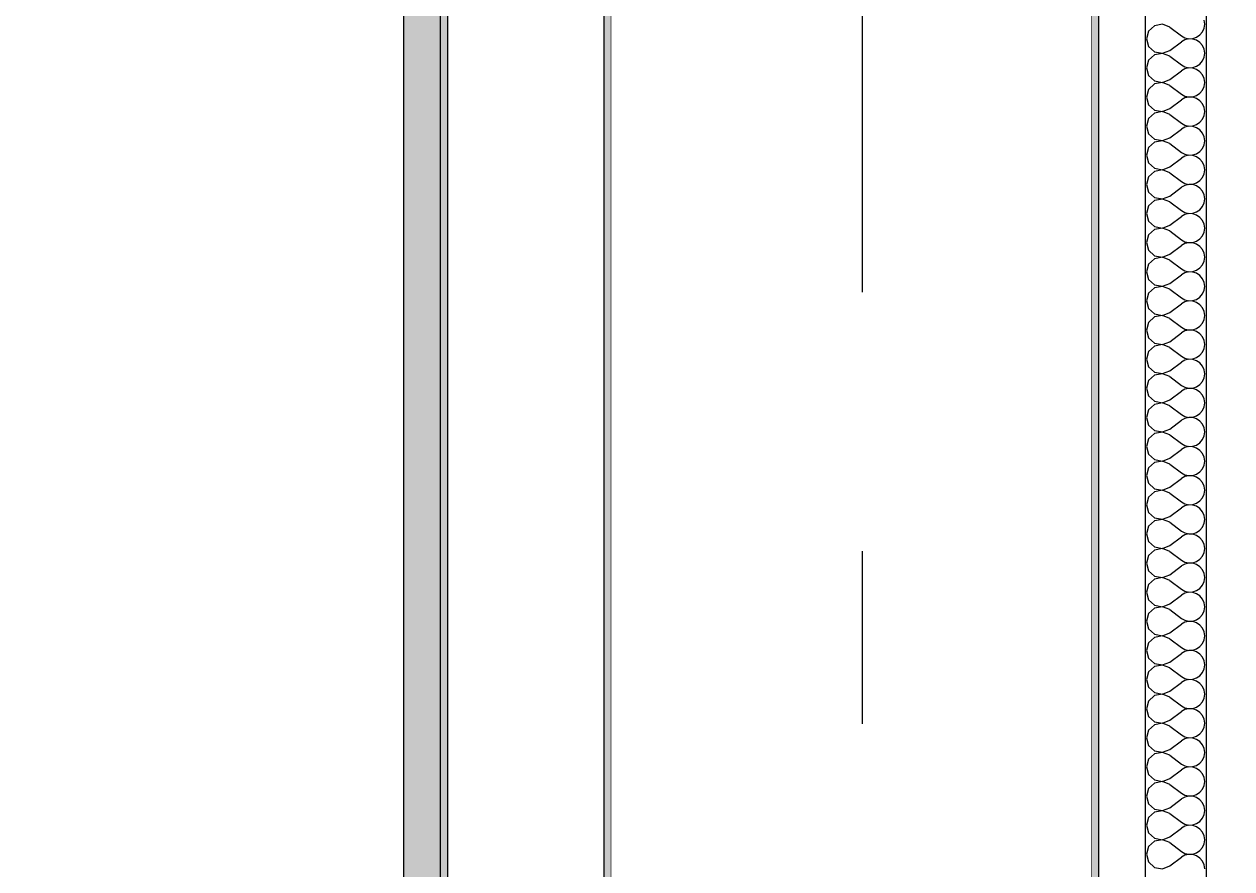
# Model space of a CAD drawing. Header units: millimetres. Extents: x -48147 to 1414029, y -496296 to 18123.
# Drawn here: x 1376945.7 to 1377439.4, y -482415.3 to -482070.1 of the extents above; entities that cross this region are included whole.
import ezdxf
from ezdxf.enums import TextEntityAlignment as Align

# ---------------------------------------------------------------- set-up
doc = ezdxf.new("R2010")
doc.units = ezdxf.units.MM
doc.header["$MEASUREMENT"] = 0
doc.linetypes.add('Double Dashed', pattern=[546.805537, 264.583325, -105.833328, 70.555556, -105.833328])
doc.linetypes.add('Wipeout_Contour', pattern=[1000, 0, -1000])
for name, color, linetype in [('A-25-M_Wall_Int', 7, 'Continuous'), ('New_A-15-MG_Structural_Grid_Phase_2', 7, 'Continuous'), ('New_A-25-M_Wall_Int', 7, 'Continuous'), ('New_A-95-D_1_20', 7, 'Continuous'), ('S-280-M_COLUMN.IFC Import', 7, 'Continuous')]:
    doc.layers.add(name, color=color, linetype=linetype)
for name, color, linetype, lineweight in [('A-25-M_Wall_Int_Pen_No__1', 7, 'Continuous', 13), ('New_A-25-M_Wall_Int_Pen_No__1', 7, 'Continuous', 13), ('New_A-95-D_1_20_Pen_No__1', 7, 'Continuous', 13)]:
    doc.layers.add(name, color=color, linetype=linetype, lineweight=lineweight)
for name, color, linetype, lineweight, true_color in [('A-25-M_Wall_Int_Pen_No__107', 7, 'Continuous', 15, 0xa6a6a6), ('New_A-15-MG_Structural_Grid_Phase_2_Pen_No__222', 7, 'Continuous', 13, 0x65af33), ('New_A-25-M_Wall_Int_Pen_No__107', 7, 'Continuous', 15, 0xa6a6a6)]:
    doc.layers.add(name, color=color, linetype=linetype, lineweight=lineweight, true_color=true_color)
doc.styles.add('GENERATED_STYLE_1', font='')
doc.styles.add('GENERATED_STYLE_2', font='')
doc.styles.get('GENERATED_STYLE_1').set_extended_font_data('Arial')
doc.styles.get('GENERATED_STYLE_2').set_extended_font_data('Swis721 BT')
doc.dimstyles.new('GENERATED_STYLE__4', dxfattribs={"dimtxt": 125, "dimasz": 47.5, "dimexe": 0.18, "dimexo": 50, "dimgap": 0.09, "dimtad": 1, "dimdec": 0, "dimzin": 0, "dimdsep": 46, "dimtxsty": 'GENERATED_STYLE_1', "dimblk": 'ARROWHEAD_2', "dimblk1": 'ARROWHEAD_2', "dimblk2": 'ARROWHEAD_2', "dimcen": 0.09, "dimclrd": 7, "dimclre": 7, "dimclrt": 7, "dimadec": 0, "dimazin": 0, "dimtfac": 1, "dimtdec": 4, "dimtmove": 0, "dimatfit": 3, "dimfxl": 1, "dimtolj": 1, "dimtzin": 0, "dimarcsym": 0})

# ---------------------------------------------------------------- blocks, each defined once
blk = doc.blocks.new('Section Elem_16_2', base_point=(1372879, -490836.73))
at = {"color": 254, "linetype": 'Wipeout_Contour', "lineweight": 0, "ltscale": 5833853.979786932}
blk.add_wipeout([(1376451.91, -482736.73), (1377100.68, -482736.73), (1377100.68, -479761.73), (1376451.91, -479761.73)], dxfattribs=at).dxf.layer = 'New_A-25-M_Wall_Int'
blk = doc.blocks.new('Section Elem_409_2', base_point=(1372879, -490836.73))
at = {"layer": 'A-25-M_Wall_Int_Pen_No__107', "linetype": 'Continuous', "lineweight": 0, "true_color": 0x535353}
blk.add_hatch(color=251, dxfattribs=at).paths.add_polyline_path([(1377182.68, -482736.73), (1377185.68, -482736.73), (1377185.68, -479136.73), (1377182.68, -479136.73)])
at = {"layer": 'A-25-M_Wall_Int_Pen_No__107', "linetype": 'Continuous'}
blk.add_hatch(color=256, dxfattribs=at).paths.add_polyline_path([(1377115.68, -479761.73), (1377100.68, -479761.73), (1377100.68, -482736.73), (1377115.68, -482736.73)])
at = {"layer": 'A-25-M_Wall_Int_Pen_No__1', "linetype": 'Continuous'}
for p, q in [((1377100.68, -479761.73), (1377100.68, -482736.73)), ((1377115.68, -479761.73), (1377115.68, -482736.73)), ((1377185.68, -479761.73), (1377185.68, -482736.73))]:
    blk.add_line(p, q, dxfattribs=at)
at = {"color": 254, "linetype": 'Wipeout_Contour', "lineweight": 0, "ltscale": 5834856.666910468}
blk.add_wipeout([(1377118.68, -482736.73), (1377182.68, -482736.73), (1377182.68, -479136.73), (1377118.68, -479136.73)], dxfattribs=at).dxf.layer = 'A-25-M_Wall_Int'
at = {"layer": 'A-25-M_Wall_Int_Pen_No__107', "linetype": 'Continuous', "lineweight": 0, "true_color": 0x535353}
blk.add_hatch(color=251, dxfattribs=at).paths.add_polyline_path([(1377115.68, -479761.73), (1377115.68, -482736.73), (1377118.68, -482736.73), (1377118.68, -479136.73), (1377115.68, -479136.73), (1377115.68, -479736.73)])
at = {"layer": 'A-25-M_Wall_Int_Pen_No__1', "linetype": 'Continuous'}
for p, q in [((1377118.68, -479136.73), (1377118.68, -482736.73)), ((1377182.68, -479136.73), (1377182.68, -482736.73))]:
    blk.add_line(p, q, dxfattribs=at)
blk = doc.blocks.new('*X441', base_point=(1372879, -490836.73))
at = {"layer": 'New_A-25-M_Wall_Int_Pen_No__107', "linetype": 'Continuous'}
for p, q in [((1377407.79, -482070.69), (1377405.39, -482072.89)), ((1377410.99, -482070.09), (1377407.79, -482070.69)), ((1377414.02, -482071.26), (1377410.99, -482070.09)), ((1377414.02, -482071.26), (1377418.79, -482074.83)), ((1377427.42, -482073.2), (1377428.08, -482071.69)), ((1377428.31, -482070.07), (1377428.08, -482068.44)), ((1377428.08, -482071.69), (1377428.31, -482070.07)), ((1377405.39, -482072.89), (1377404.5, -482076.02)), ((1377404.5, -482076.02), (1377405.39, -482079.15)), ((1377414.02, -482080.78), (1377418.79, -482077.21)), ((1377418.79, -482074.83), (1377420.22, -482075.62)), ((1377420.22, -482076.41), (1377418.79, -482077.21)), ((1377420.22, -482075.62), (1377421.82, -482075.99)), ((1377421.82, -482076.04), (1377420.22, -482076.41)), ((1377421.82, -482075.99), (1377423.46, -482075.91)), ((1377423.46, -482076.12), (1377421.82, -482076.04)), ((1377423.46, -482075.91), (1377425.02, -482075.39)), ((1377425.02, -482076.65), (1377423.46, -482076.12)), ((1377425.02, -482075.39), (1377426.37, -482074.46)), ((1377426.37, -482077.58), (1377425.02, -482076.65)), ((1377426.37, -482074.46), (1377427.42, -482073.2)), ((1377405.39, -482079.15), (1377407.79, -482081.34)), ((1377407.79, -482081.34), (1377410.99, -482081.95)), ((1377410.99, -482081.99), (1377407.79, -482082.6)), ((1377410.99, -482081.95), (1377414.02, -482080.78)), ((1377414.02, -482083.16), (1377410.99, -482081.99)), ((1377427.42, -482078.84), (1377426.37, -482077.58)), ((1377428.08, -482080.34), (1377427.42, -482078.84)), ((1377428.31, -482081.97), (1377428.08, -482080.34)), ((1377428.08, -482083.6), (1377428.31, -482081.97)), ((1377405.39, -482084.79), (1377404.5, -482087.92)), ((1377407.79, -482082.6), (1377405.39, -482084.79)), ((1377414.02, -482083.16), (1377418.79, -482086.73)), ((1377418.79, -482086.73), (1377420.22, -482087.53)), ((1377423.46, -482087.82), (1377425.02, -482087.29)), ((1377425.02, -482087.29), (1377426.37, -482086.36)), ((1377426.37, -482086.36), (1377427.42, -482085.1)), ((1377427.42, -482085.1), (1377428.08, -482083.6)), ((1377404.5, -482087.92), (1377405.39, -482091.05)), ((1377405.39, -482091.05), (1377407.79, -482093.25)), ((1377414.02, -482092.68), (1377418.79, -482089.11)), ((1377420.22, -482088.32), (1377418.79, -482089.11)), ((1377420.22, -482087.53), (1377421.82, -482087.9)), ((1377421.82, -482087.95), (1377420.22, -482088.32)), ((1377421.82, -482087.9), (1377423.46, -482087.82)), ((1377423.46, -482088.03), (1377421.82, -482087.95)), ((1377425.02, -482088.55), (1377423.46, -482088.03)), ((1377426.37, -482089.48), (1377425.02, -482088.55)), ((1377427.42, -482090.75), (1377426.37, -482089.48)), ((1377428.08, -482092.25), (1377427.42, -482090.75)), ((1377428.31, -482093.88), (1377428.08, -482092.25)), ((1377405.39, -482096.7), (1377404.5, -482099.83)), ((1377407.79, -482094.5), (1377405.39, -482096.7)), ((1377407.79, -482093.25), (1377410.99, -482093.85)), ((1377410.99, -482093.9), (1377407.79, -482094.5)), ((1377410.99, -482093.85), (1377414.02, -482092.68)), ((1377414.02, -482095.07), (1377410.99, -482093.9)), ((1377414.02, -482095.07), (1377418.79, -482098.64)), ((1377426.37, -482098.27), (1377427.42, -482097)), ((1377427.42, -482097), (1377428.08, -482095.5)), ((1377428.08, -482095.5), (1377428.31, -482093.88)), ((1377404.5, -482099.83), (1377405.39, -482102.96)), ((1377414.02, -482104.59), (1377418.79, -482101.02)), ((1377418.79, -482098.64), (1377420.22, -482099.43)), ((1377420.22, -482100.22), (1377418.79, -482101.02)), ((1377420.22, -482099.43), (1377421.82, -482099.8)), ((1377421.82, -482099.85), (1377420.22, -482100.22)), ((1377421.82, -482099.8), (1377423.46, -482099.72)), ((1377423.46, -482099.93), (1377421.82, -482099.85)), ((1377423.46, -482099.72), (1377425.02, -482099.2)), ((1377425.02, -482100.46), (1377423.46, -482099.93)), ((1377425.02, -482099.2), (1377426.37, -482098.27)), ((1377426.37, -482101.39), (1377425.02, -482100.46)), ((1377427.42, -482102.65), (1377426.37, -482101.39)), ((1377405.39, -482102.96), (1377407.79, -482105.15)), ((1377407.79, -482106.41), (1377405.39, -482108.6)), ((1377407.79, -482105.15), (1377410.99, -482105.76)), ((1377410.99, -482105.8), (1377407.79, -482106.41)), ((1377410.99, -482105.76), (1377414.02, -482104.59)), ((1377414.02, -482106.97), (1377410.99, -482105.8)), ((1377414.02, -482106.97), (1377418.79, -482110.54)), ((1377428.08, -482104.15), (1377427.42, -482102.65)), ((1377428.31, -482105.78), (1377428.08, -482104.15)), ((1377428.08, -482107.41), (1377428.31, -482105.78)), ((1377405.39, -482108.6), (1377404.5, -482111.73)), ((1377404.5, -482111.73), (1377405.39, -482114.86)), ((1377418.79, -482110.54), (1377420.22, -482111.34)), ((1377420.22, -482111.34), (1377421.82, -482111.71)), ((1377421.82, -482111.76), (1377420.22, -482112.13)), ((1377421.82, -482111.71), (1377423.46, -482111.63)), ((1377423.46, -482111.84), (1377421.82, -482111.76)), ((1377423.46, -482111.63), (1377425.02, -482111.1)), ((1377425.02, -482112.36), (1377423.46, -482111.84)), ((1377425.02, -482111.1), (1377426.37, -482110.17)), ((1377426.37, -482110.17), (1377427.42, -482108.91)), ((1377427.42, -482108.91), (1377428.08, -482107.41)), ((1377405.39, -482114.86), (1377407.79, -482117.06)), ((1377407.79, -482117.06), (1377410.99, -482117.66)), ((1377410.99, -482117.66), (1377414.02, -482116.49)), ((1377414.02, -482116.49), (1377418.79, -482112.92)), ((1377420.22, -482112.13), (1377418.79, -482112.92)), ((1377426.37, -482113.29), (1377425.02, -482112.36)), ((1377427.42, -482114.56), (1377426.37, -482113.29)), ((1377428.08, -482116.06), (1377427.42, -482114.56)), ((1377428.31, -482117.68), (1377428.08, -482116.06)), ((1377405.39, -482120.51), (1377404.5, -482123.64)), ((1377407.79, -482118.31), (1377405.39, -482120.51)), ((1377410.99, -482117.71), (1377407.79, -482118.31)), ((1377414.02, -482118.88), (1377410.99, -482117.71)), ((1377414.02, -482118.88), (1377418.79, -482122.45)), ((1377426.37, -482122.08), (1377427.42, -482120.81)), ((1377427.42, -482120.81), (1377428.08, -482119.31)), ((1377428.08, -482119.31), (1377428.31, -482117.68)), ((1377404.5, -482123.64), (1377405.39, -482126.77)), ((1377405.39, -482126.77), (1377407.79, -482128.96)), ((1377414.02, -482128.4), (1377418.79, -482124.83)), ((1377418.79, -482122.45), (1377420.22, -482123.24)), ((1377420.22, -482124.03), (1377418.79, -482124.83)), ((1377420.22, -482123.24), (1377421.82, -482123.61)), ((1377421.82, -482123.66), (1377420.22, -482124.03)), ((1377421.82, -482123.61), (1377423.46, -482123.53)), ((1377423.46, -482123.74), (1377421.82, -482123.66)), ((1377423.46, -482123.53), (1377425.02, -482123.01)), ((1377425.02, -482124.27), (1377423.46, -482123.74)), ((1377425.02, -482123.01), (1377426.37, -482122.08)), ((1377426.37, -482125.2), (1377425.02, -482124.27)), ((1377427.42, -482126.46), (1377426.37, -482125.2)), ((1377428.08, -482127.96), (1377427.42, -482126.46)), ((1377407.79, -482130.22), (1377405.39, -482132.41)), ((1377407.79, -482128.96), (1377410.99, -482129.57)), ((1377410.99, -482129.61), (1377407.79, -482130.22)), ((1377410.99, -482129.57), (1377414.02, -482128.4)), ((1377414.02, -482130.78), (1377410.99, -482129.61)), ((1377414.02, -482130.78), (1377418.79, -482134.35)), ((1377427.42, -482132.72), (1377428.08, -482131.22)), ((1377428.31, -482129.59), (1377428.08, -482127.96)), ((1377428.08, -482131.22), (1377428.31, -482129.59)), ((1377405.39, -482132.41), (1377404.5, -482135.54)), ((1377404.5, -482135.54), (1377405.39, -482138.67)), ((1377414.02, -482140.3), (1377418.79, -482136.73)), ((1377418.79, -482134.35), (1377420.22, -482135.15)), ((1377420.22, -482135.94), (1377418.79, -482136.73)), ((1377420.22, -482135.15), (1377421.82, -482135.52)), ((1377421.82, -482135.57), (1377420.22, -482135.94)), ((1377421.82, -482135.52), (1377423.46, -482135.44)), ((1377423.46, -482135.65), (1377421.82, -482135.57)), ((1377423.46, -482135.44), (1377425.02, -482134.91)), ((1377425.02, -482136.17), (1377423.46, -482135.65)), ((1377425.02, -482134.91), (1377426.37, -482133.98)), ((1377426.37, -482137.1), (1377425.02, -482136.17)), ((1377426.37, -482133.98), (1377427.42, -482132.72)), ((1377405.39, -482138.67), (1377407.79, -482140.87)), ((1377407.79, -482140.87), (1377410.99, -482141.47)), ((1377410.99, -482141.52), (1377407.79, -482142.12)), ((1377410.99, -482141.47), (1377414.02, -482140.3)), ((1377414.02, -482142.68), (1377410.99, -482141.52)), ((1377427.42, -482138.36), (1377426.37, -482137.1)), ((1377428.08, -482139.87), (1377427.42, -482138.36)), ((1377428.31, -482141.49), (1377428.08, -482139.87)), ((1377428.08, -482143.12), (1377428.31, -482141.49)), ((1377405.39, -482144.32), (1377404.5, -482147.45)), ((1377407.79, -482142.12), (1377405.39, -482144.32)), ((1377414.02, -482142.68), (1377418.79, -482146.26)), ((1377418.79, -482146.26), (1377420.22, -482147.05)), ((1377425.02, -482146.82), (1377426.37, -482145.89)), ((1377426.37, -482145.89), (1377427.42, -482144.62)), ((1377427.42, -482144.62), (1377428.08, -482143.12)), ((1377404.5, -482147.45), (1377405.39, -482150.58)), ((1377405.39, -482150.58), (1377407.79, -482152.77)), ((1377414.02, -482152.21), (1377418.79, -482148.64)), ((1377420.22, -482147.84), (1377418.79, -482148.64)), ((1377420.22, -482147.05), (1377421.82, -482147.42)), ((1377421.82, -482147.47), (1377420.22, -482147.84)), ((1377421.82, -482147.42), (1377423.46, -482147.34)), ((1377423.46, -482147.55), (1377421.82, -482147.47)), ((1377423.46, -482147.34), (1377425.02, -482146.82)), ((1377425.02, -482148.08), (1377423.46, -482147.55)), ((1377426.37, -482149.01), (1377425.02, -482148.08)), ((1377427.42, -482150.27), (1377426.37, -482149.01)), ((1377428.08, -482151.77), (1377427.42, -482150.27)), ((1377405.39, -482156.22), (1377404.5, -482159.35)), ((1377407.79, -482154.03), (1377405.39, -482156.22)), ((1377407.79, -482152.77), (1377410.99, -482153.38)), ((1377410.99, -482153.42), (1377407.79, -482154.03)), ((1377410.99, -482153.38), (1377414.02, -482152.21)), ((1377414.02, -482154.59), (1377410.99, -482153.42)), ((1377414.02, -482154.59), (1377418.79, -482158.16)), ((1377426.37, -482157.79), (1377427.42, -482156.53)), ((1377427.42, -482156.53), (1377428.08, -482155.03)), ((1377428.31, -482153.4), (1377428.08, -482151.77)), ((1377428.08, -482155.03), (1377428.31, -482153.4)), ((1377404.5, -482159.35), (1377405.39, -482162.48)), ((1377414.02, -482164.11), (1377418.79, -482160.54)), ((1377418.79, -482158.16), (1377420.22, -482158.96)), ((1377420.22, -482159.75), (1377418.79, -482160.54)), ((1377420.22, -482158.96), (1377421.82, -482159.33)), ((1377421.82, -482159.38), (1377420.22, -482159.75)), ((1377421.82, -482159.33), (1377423.46, -482159.25)), ((1377423.46, -482159.46), (1377421.82, -482159.38)), ((1377423.46, -482159.25), (1377425.02, -482158.72)), ((1377425.02, -482159.98), (1377423.46, -482159.46)), ((1377425.02, -482158.72), (1377426.37, -482157.79)), ((1377426.37, -482160.91), (1377425.02, -482159.98)), ((1377427.42, -482162.17), (1377426.37, -482160.91)), ((1377405.39, -482162.48), (1377407.79, -482164.68)), ((1377407.79, -482165.93), (1377405.39, -482168.13)), ((1377407.79, -482164.68), (1377410.99, -482165.28)), ((1377410.99, -482165.33), (1377407.79, -482165.93)), ((1377410.99, -482165.28), (1377414.02, -482164.11)), ((1377414.02, -482166.49), (1377410.99, -482165.33)), ((1377428.08, -482163.68), (1377427.42, -482162.17)), ((1377428.31, -482165.3), (1377428.08, -482163.68)), ((1377428.08, -482166.93), (1377428.31, -482165.3)), ((1377405.39, -482168.13), (1377404.5, -482171.26)), ((1377404.5, -482171.26), (1377405.39, -482174.39)), ((1377414.02, -482166.49), (1377418.79, -482170.07)), ((1377418.79, -482170.07), (1377420.22, -482170.86)), ((1377420.22, -482170.86), (1377421.82, -482171.23)), ((1377421.82, -482171.28), (1377420.22, -482171.65)), ((1377421.82, -482171.23), (1377423.46, -482171.15)), ((1377423.46, -482171.36), (1377421.82, -482171.28)), ((1377423.46, -482171.15), (1377425.02, -482170.63)), ((1377425.02, -482171.88), (1377423.46, -482171.36)), ((1377425.02, -482170.63), (1377426.37, -482169.7)), ((1377426.37, -482169.7), (1377427.42, -482168.43)), ((1377427.42, -482168.43), (1377428.08, -482166.93)), ((1377405.39, -482174.39), (1377407.79, -482176.58)), ((1377410.99, -482177.18), (1377414.02, -482176.02)), ((1377414.02, -482176.02), (1377418.79, -482172.45)), ((1377420.22, -482171.65), (1377418.79, -482172.45)), ((1377426.37, -482172.81), (1377425.02, -482171.88)), ((1377427.42, -482174.08), (1377426.37, -482172.81)), ((1377428.08, -482175.58), (1377427.42, -482174.08)), ((1377428.31, -482177.21), (1377428.08, -482175.58)), ((1377405.39, -482180.03), (1377404.5, -482183.16)), ((1377407.79, -482177.84), (1377405.39, -482180.03)), ((1377407.79, -482176.58), (1377410.99, -482177.18)), ((1377410.99, -482177.23), (1377407.79, -482177.84)), ((1377414.02, -482178.4), (1377410.99, -482177.23)), ((1377414.02, -482178.4), (1377418.79, -482181.97)), ((1377426.37, -482181.6), (1377427.42, -482180.34)), ((1377427.42, -482180.34), (1377428.08, -482178.84)), ((1377428.08, -482178.84), (1377428.31, -482177.21)), ((1377404.5, -482183.16), (1377405.39, -482186.29)), ((1377414.02, -482187.92), (1377418.79, -482184.35)), ((1377418.79, -482181.97), (1377420.22, -482182.77)), ((1377420.22, -482183.56), (1377418.79, -482184.35)), ((1377420.22, -482182.77), (1377421.82, -482183.14)), ((1377421.82, -482183.19), (1377420.22, -482183.56)), ((1377421.82, -482183.14), (1377423.46, -482183.06)), ((1377423.46, -482183.26), (1377421.82, -482183.19)), ((1377423.46, -482183.06), (1377425.02, -482182.53)), ((1377425.02, -482183.79), (1377423.46, -482183.26)), ((1377425.02, -482182.53), (1377426.37, -482181.6)), ((1377426.37, -482184.72), (1377425.02, -482183.79)), ((1377427.42, -482185.98), (1377426.37, -482184.72)), ((1377428.08, -482187.49), (1377427.42, -482185.98)), ((1377405.39, -482186.29), (1377407.79, -482188.48)), ((1377407.79, -482189.74), (1377405.39, -482191.94)), ((1377407.79, -482188.48), (1377410.99, -482189.09)), ((1377410.99, -482189.14), (1377407.79, -482189.74)), ((1377410.99, -482189.09), (1377414.02, -482187.92)), ((1377414.02, -482190.3), (1377410.99, -482189.14)), ((1377414.02, -482190.3), (1377418.79, -482193.88)), ((1377427.42, -482192.24), (1377428.08, -482190.74)), ((1377428.31, -482189.11), (1377428.08, -482187.49)), ((1377428.08, -482190.74), (1377428.31, -482189.11)), ((1377405.39, -482191.94), (1377404.5, -482195.07)), ((1377404.5, -482195.07), (1377405.39, -482198.2)), ((1377418.79, -482193.88), (1377420.22, -482194.67)), ((1377420.22, -482195.46), (1377418.79, -482196.26)), ((1377420.22, -482194.67), (1377421.82, -482195.04)), ((1377421.82, -482195.09), (1377420.22, -482195.46)), ((1377421.82, -482195.04), (1377423.46, -482194.96)), ((1377423.46, -482195.17), (1377421.82, -482195.09)), ((1377423.46, -482194.96), (1377425.02, -482194.44)), ((1377425.02, -482195.69), (1377423.46, -482195.17)), ((1377425.02, -482194.44), (1377426.37, -482193.51)), ((1377426.37, -482196.62), (1377425.02, -482195.69)), ((1377426.37, -482193.51), (1377427.42, -482192.24)), ((1377405.39, -482198.2), (1377407.79, -482200.39)), ((1377407.79, -482200.39), (1377410.99, -482200.99)), ((1377410.99, -482200.99), (1377414.02, -482199.83)), ((1377414.02, -482199.83), (1377418.79, -482196.26)), ((1377427.42, -482197.89), (1377426.37, -482196.62)), ((1377428.08, -482199.39), (1377427.42, -482197.89)), ((1377428.31, -482201.02), (1377428.08, -482199.39)), ((1377405.39, -482203.84), (1377404.5, -482206.97)), ((1377407.79, -482201.65), (1377405.39, -482203.84)), ((1377410.99, -482201.04), (1377407.79, -482201.65)), ((1377414.02, -482202.21), (1377410.99, -482201.04)), ((1377414.02, -482202.21), (1377418.79, -482205.78)), ((1377418.79, -482205.78), (1377420.22, -482206.57)), ((1377425.02, -482206.34), (1377426.37, -482205.41)), ((1377426.37, -482205.41), (1377427.42, -482204.15)), ((1377427.42, -482204.15), (1377428.08, -482202.64)), ((1377428.08, -482202.64), (1377428.31, -482201.02)), ((1377404.5, -482206.97), (1377405.39, -482210.1)), ((1377405.39, -482210.1), (1377407.79, -482212.29)), ((1377414.02, -482211.73), (1377418.79, -482208.16)), ((1377420.22, -482207.37), (1377418.79, -482208.16)), ((1377420.22, -482206.57), (1377421.82, -482206.95)), ((1377421.82, -482206.99), (1377420.22, -482207.37)), ((1377421.82, -482206.95), (1377423.46, -482206.87)), ((1377423.46, -482207.07), (1377421.82, -482206.99)), ((1377423.46, -482206.87), (1377425.02, -482206.34)), ((1377425.02, -482207.6), (1377423.46, -482207.07)), ((1377426.37, -482208.53), (1377425.02, -482207.6)), ((1377427.42, -482209.79), (1377426.37, -482208.53)), ((1377428.08, -482211.3), (1377427.42, -482209.79)), ((1377405.39, -482215.75), (1377404.5, -482218.88)), ((1377407.79, -482213.55), (1377405.39, -482215.75)), ((1377407.79, -482212.29), (1377410.99, -482212.9)), ((1377410.99, -482212.95), (1377407.79, -482213.55)), ((1377410.99, -482212.9), (1377414.02, -482211.73)), ((1377414.02, -482214.11), (1377410.99, -482212.95)), ((1377414.02, -482214.11), (1377418.79, -482217.68)), ((1377427.42, -482216.05), (1377428.08, -482214.55)), ((1377428.31, -482212.92), (1377428.08, -482211.3)), ((1377428.08, -482214.55), (1377428.31, -482212.92)), ((1377404.5, -482218.88), (1377405.39, -482222)), ((1377414.02, -482223.64), (1377418.79, -482220.07)), ((1377418.79, -482217.68), (1377420.22, -482218.48)), ((1377420.22, -482219.27), (1377418.79, -482220.07)), ((1377420.22, -482218.48), (1377421.82, -482218.85)), ((1377421.82, -482218.9), (1377420.22, -482219.27)), ((1377421.82, -482218.85), (1377423.46, -482218.77)), ((1377423.46, -482218.98), (1377421.82, -482218.9)), ((1377423.46, -482218.77), (1377425.02, -482218.25)), ((1377425.02, -482219.5), (1377423.46, -482218.98)), ((1377425.02, -482218.25), (1377426.37, -482217.32)), ((1377426.37, -482220.43), (1377425.02, -482219.5)), ((1377426.37, -482217.32), (1377427.42, -482216.05)), ((1377427.42, -482221.7), (1377426.37, -482220.43)), ((1377405.39, -482222), (1377407.79, -482224.2)), ((1377407.79, -482225.46), (1377405.39, -482227.65)), ((1377407.79, -482224.2), (1377410.99, -482224.8)), ((1377410.99, -482224.85), (1377407.79, -482225.46)), ((1377410.99, -482224.8), (1377414.02, -482223.64)), ((1377414.02, -482226.02), (1377410.99, -482224.85)), ((1377428.08, -482223.2), (1377427.42, -482221.7)), ((1377428.31, -482224.83), (1377428.08, -482223.2)), ((1377428.08, -482226.45), (1377428.31, -482224.83)), ((1377405.39, -482227.65), (1377404.5, -482230.78)), ((1377414.02, -482226.02), (1377418.79, -482229.59)), ((1377418.79, -482229.59), (1377420.22, -482230.38)), ((1377420.22, -482230.38), (1377421.82, -482230.76)), ((1377423.46, -482230.68), (1377425.02, -482230.15)), ((1377425.02, -482230.15), (1377426.37, -482229.22)), ((1377426.37, -482229.22), (1377427.42, -482227.96)), ((1377427.42, -482227.96), (1377428.08, -482226.45)), ((1377404.5, -482230.78), (1377405.39, -482233.91)), ((1377405.39, -482233.91), (1377407.79, -482236.1)), ((1377410.99, -482236.71), (1377414.02, -482235.54)), ((1377414.02, -482235.54), (1377418.79, -482231.97)), ((1377420.22, -482231.18), (1377418.79, -482231.97)), ((1377421.82, -482230.8), (1377420.22, -482231.18)), ((1377421.82, -482230.76), (1377423.46, -482230.68)), ((1377423.46, -482230.88), (1377421.82, -482230.8)), ((1377425.02, -482231.41), (1377423.46, -482230.88)), ((1377426.37, -482232.34), (1377425.02, -482231.41)), ((1377427.42, -482233.6), (1377426.37, -482232.34)), ((1377428.08, -482235.11), (1377427.42, -482233.6)), ((1377428.31, -482236.73), (1377428.08, -482235.11)), ((1377405.39, -482239.56), (1377404.5, -482242.68)), ((1377407.79, -482237.36), (1377405.39, -482239.56)), ((1377407.79, -482236.1), (1377410.99, -482236.71)), ((1377410.99, -482236.76), (1377407.79, -482237.36)), ((1377414.02, -482237.92), (1377410.99, -482236.76)), ((1377414.02, -482237.92), (1377418.79, -482241.49)), ((1377426.37, -482241.13), (1377427.42, -482239.86)), ((1377427.42, -482239.86), (1377428.08, -482238.36)), ((1377428.08, -482238.36), (1377428.31, -482236.73)), ((1377404.5, -482242.68), (1377405.39, -482245.81)), ((1377414.02, -482247.45), (1377418.79, -482243.88)), ((1377418.79, -482241.49), (1377420.22, -482242.29)), ((1377420.22, -482243.08), (1377418.79, -482243.88)), ((1377420.22, -482242.29), (1377421.82, -482242.66)), ((1377421.82, -482242.71), (1377420.22, -482243.08)), ((1377421.82, -482242.66), (1377423.46, -482242.58)), ((1377423.46, -482242.79), (1377421.82, -482242.71)), ((1377423.46, -482242.58), (1377425.02, -482242.06)), ((1377425.02, -482243.31), (1377423.46, -482242.79)), ((1377425.02, -482242.06), (1377426.37, -482241.13)), ((1377426.37, -482244.24), (1377425.02, -482243.31)), ((1377427.42, -482245.51), (1377426.37, -482244.24)), ((1377405.39, -482245.81), (1377407.79, -482248.01)), ((1377407.79, -482249.27), (1377405.39, -482251.46)), ((1377407.79, -482248.01), (1377410.99, -482248.61)), ((1377410.99, -482248.66), (1377407.79, -482249.27)), ((1377410.99, -482248.61), (1377414.02, -482247.45)), ((1377414.02, -482249.83), (1377410.99, -482248.66)), ((1377414.02, -482249.83), (1377418.79, -482253.4)), ((1377428.08, -482247.01), (1377427.42, -482245.51)), ((1377427.42, -482251.77), (1377428.08, -482250.26)), ((1377428.31, -482248.64), (1377428.08, -482247.01)), ((1377428.08, -482250.26), (1377428.31, -482248.64)), ((1377405.39, -482251.46), (1377404.5, -482254.59)), ((1377404.5, -482254.59), (1377405.39, -482257.72)), ((1377418.79, -482253.4), (1377420.22, -482254.19)), ((1377420.22, -482254.99), (1377418.79, -482255.78)), ((1377420.22, -482254.19), (1377421.82, -482254.57)), ((1377421.82, -482254.61), (1377420.22, -482254.99)), ((1377421.82, -482254.57), (1377423.46, -482254.49)), ((1377423.46, -482254.69), (1377421.82, -482254.61)), ((1377423.46, -482254.49), (1377425.02, -482253.96)), ((1377425.02, -482255.22), (1377423.46, -482254.69)), ((1377425.02, -482253.96), (1377426.37, -482253.03)), ((1377426.37, -482256.15), (1377425.02, -482255.22)), ((1377426.37, -482253.03), (1377427.42, -482251.77)), ((1377405.39, -482257.72), (1377407.79, -482259.91)), ((1377407.79, -482259.91), (1377410.99, -482260.52)), ((1377410.99, -482260.52), (1377414.02, -482259.35)), ((1377414.02, -482259.35), (1377418.79, -482255.78)), ((1377427.42, -482257.41), (1377426.37, -482256.15)), ((1377428.08, -482258.92), (1377427.42, -482257.41)), ((1377428.31, -482260.54), (1377428.08, -482258.92)), ((1377405.39, -482263.36), (1377404.5, -482266.49)), ((1377407.79, -482261.17), (1377405.39, -482263.36)), ((1377410.99, -482260.57), (1377407.79, -482261.17)), ((1377414.02, -482261.73), (1377410.99, -482260.57)), ((1377414.02, -482261.73), (1377418.79, -482265.3)), ((1377425.02, -482265.87), (1377426.37, -482264.94)), ((1377426.37, -482264.94), (1377427.42, -482263.67)), ((1377427.42, -482263.67), (1377428.08, -482262.17)), ((1377428.08, -482262.17), (1377428.31, -482260.54)), ((1377404.5, -482266.49), (1377405.39, -482269.62)), ((1377405.39, -482269.62), (1377407.79, -482271.82)), ((1377414.02, -482271.26), (1377418.79, -482267.68)), ((1377418.79, -482265.3), (1377420.22, -482266.1)), ((1377420.22, -482266.89), (1377418.79, -482267.68)), ((1377420.22, -482266.1), (1377421.82, -482266.47)), ((1377421.82, -482266.52), (1377420.22, -482266.89)), ((1377421.82, -482266.47), (1377423.46, -482266.39)), ((1377423.46, -482266.6), (1377421.82, -482266.52)), ((1377423.46, -482266.39), (1377425.02, -482265.87)), ((1377425.02, -482267.12), (1377423.46, -482266.6)), ((1377426.37, -482268.05), (1377425.02, -482267.12)), ((1377427.42, -482269.32), (1377426.37, -482268.05)), ((1377428.08, -482270.82), (1377427.42, -482269.32)), ((1377407.79, -482273.08), (1377405.39, -482275.27)), ((1377407.79, -482271.82), (1377410.99, -482272.42)), ((1377410.99, -482272.47), (1377407.79, -482273.08)), ((1377410.99, -482272.42), (1377414.02, -482271.26)), ((1377414.02, -482273.64), (1377410.99, -482272.47)), ((1377414.02, -482273.64), (1377418.79, -482277.21)), ((1377427.42, -482275.58), (1377428.08, -482274.07)), ((1377428.31, -482272.45), (1377428.08, -482270.82)), ((1377428.08, -482274.07), (1377428.31, -482272.45)), ((1377405.39, -482275.27), (1377404.5, -482278.4)), ((1377404.5, -482278.4), (1377405.39, -482281.53)), ((1377414.02, -482283.16), (1377418.79, -482279.59)), ((1377418.79, -482277.21), (1377420.22, -482278)), ((1377420.22, -482278.79), (1377418.79, -482279.59)), ((1377420.22, -482278), (1377421.82, -482278.38)), ((1377421.82, -482278.42), (1377420.22, -482278.79)), ((1377421.82, -482278.38), (1377423.46, -482278.3)), ((1377423.46, -482278.5), (1377421.82, -482278.42)), ((1377423.46, -482278.3), (1377425.02, -482277.77)), ((1377425.02, -482279.03), (1377423.46, -482278.5)), ((1377425.02, -482277.77), (1377426.37, -482276.84)), ((1377426.37, -482279.96), (1377425.02, -482279.03)), ((1377426.37, -482276.84), (1377427.42, -482275.58)), ((1377427.42, -482281.22), (1377426.37, -482279.96)), ((1377405.39, -482281.53), (1377407.79, -482283.72)), ((1377407.79, -482283.72), (1377410.99, -482284.33)), ((1377410.99, -482284.38), (1377407.79, -482284.98)), ((1377410.99, -482284.33), (1377414.02, -482283.16)), ((1377414.02, -482285.54), (1377410.99, -482284.38)), ((1377428.08, -482282.72), (1377427.42, -482281.22)), ((1377428.31, -482284.35), (1377428.08, -482282.72)), ((1377428.08, -482285.98), (1377428.31, -482284.35)), ((1377405.39, -482287.17), (1377404.5, -482290.3)), ((1377407.79, -482284.98), (1377405.39, -482287.17)), ((1377414.02, -482285.54), (1377418.79, -482289.11)), ((1377418.79, -482289.11), (1377420.22, -482289.91)), ((1377423.46, -482290.2), (1377425.02, -482289.68)), ((1377425.02, -482289.68), (1377426.37, -482288.75)), ((1377426.37, -482288.75), (1377427.42, -482287.48)), ((1377427.42, -482287.48), (1377428.08, -482285.98)), ((1377404.5, -482290.3), (1377405.39, -482293.43)), ((1377405.39, -482293.43), (1377407.79, -482295.63)), ((1377414.02, -482295.07), (1377418.79, -482291.49)), ((1377420.22, -482290.7), (1377418.79, -482291.49)), ((1377420.22, -482289.91), (1377421.82, -482290.28)), ((1377421.82, -482290.33), (1377420.22, -482290.7)), ((1377421.82, -482290.28), (1377423.46, -482290.2)), ((1377423.46, -482290.41), (1377421.82, -482290.33)), ((1377425.02, -482290.93), (1377423.46, -482290.41)), ((1377426.37, -482291.86), (1377425.02, -482290.93)), ((1377427.42, -482293.13), (1377426.37, -482291.86)), ((1377428.08, -482294.63), (1377427.42, -482293.13)), ((1377428.31, -482296.26), (1377428.08, -482294.63)), ((1377405.39, -482299.08), (1377404.5, -482302.21)), ((1377407.79, -482296.88), (1377405.39, -482299.08)), ((1377407.79, -482295.63), (1377410.99, -482296.23)), ((1377410.99, -482296.28), (1377407.79, -482296.88)), ((1377410.99, -482296.23), (1377414.02, -482295.07)), ((1377414.02, -482297.45), (1377410.99, -482296.28)), ((1377414.02, -482297.45), (1377418.79, -482301.02)), ((1377426.37, -482300.65), (1377427.42, -482299.39)), ((1377427.42, -482299.39), (1377428.08, -482297.88)), ((1377428.08, -482297.88), (1377428.31, -482296.26)), ((1377404.5, -482302.21), (1377405.39, -482305.34)), ((1377414.02, -482306.97), (1377418.79, -482303.4)), ((1377418.79, -482301.02), (1377420.22, -482301.81)), ((1377420.22, -482302.6), (1377418.79, -482303.4)), ((1377420.22, -482301.81), (1377421.82, -482302.18)), ((1377421.82, -482302.23), (1377420.22, -482302.6)), ((1377421.82, -482302.18), (1377423.46, -482302.1)), ((1377423.46, -482302.31), (1377421.82, -482302.23)), ((1377423.46, -482302.1), (1377425.02, -482301.58)), ((1377425.02, -482302.84), (1377423.46, -482302.31)), ((1377425.02, -482301.58), (1377426.37, -482300.65)), ((1377426.37, -482303.77), (1377425.02, -482302.84)), ((1377427.42, -482305.03), (1377426.37, -482303.77)), ((1377405.39, -482305.34), (1377407.79, -482307.53)), ((1377407.79, -482308.79), (1377405.39, -482310.98)), ((1377407.79, -482307.53), (1377410.99, -482308.14)), ((1377410.99, -482308.19), (1377407.79, -482308.79)), ((1377410.99, -482308.14), (1377414.02, -482306.97)), ((1377414.02, -482309.35), (1377410.99, -482308.19)), ((1377414.02, -482309.35), (1377418.79, -482312.92)), ((1377428.08, -482306.53), (1377427.42, -482305.03)), ((1377428.31, -482308.16), (1377428.08, -482306.53)), ((1377428.08, -482309.79), (1377428.31, -482308.16)), ((1377405.39, -482310.98), (1377404.5, -482314.11)), ((1377404.5, -482314.11), (1377405.39, -482317.24)), ((1377418.79, -482312.92), (1377420.22, -482313.72)), ((1377420.22, -482314.51), (1377418.79, -482315.3)), ((1377420.22, -482313.72), (1377421.82, -482314.09)), ((1377421.82, -482314.14), (1377420.22, -482314.51)), ((1377421.82, -482314.09), (1377423.46, -482314.01)), ((1377423.46, -482314.22), (1377421.82, -482314.14)), ((1377423.46, -482314.01), (1377425.02, -482313.48)), ((1377425.02, -482314.74), (1377423.46, -482314.22)), ((1377425.02, -482313.48), (1377426.37, -482312.55)), ((1377426.37, -482312.55), (1377427.42, -482311.29)), ((1377427.42, -482311.29), (1377428.08, -482309.79)), ((1377405.39, -482317.24), (1377407.79, -482319.44)), ((1377407.79, -482319.44), (1377410.99, -482320.04)), ((1377410.99, -482320.04), (1377414.02, -482318.88)), ((1377414.02, -482318.88), (1377418.79, -482315.3)), ((1377426.37, -482315.67), (1377425.02, -482314.74)), ((1377427.42, -482316.94), (1377426.37, -482315.67)), ((1377428.08, -482318.44), (1377427.42, -482316.94)), ((1377428.31, -482320.07), (1377428.08, -482318.44)), ((1377405.39, -482322.89), (1377404.5, -482326.02)), ((1377407.79, -482320.69), (1377405.39, -482322.89)), ((1377410.99, -482320.09), (1377407.79, -482320.69)), ((1377414.02, -482321.26), (1377410.99, -482320.09)), ((1377414.02, -482321.26), (1377418.79, -482324.83)), ((1377426.37, -482324.46), (1377427.42, -482323.2)), ((1377427.42, -482323.2), (1377428.08, -482321.69)), ((1377428.08, -482321.69), (1377428.31, -482320.07)), ((1377404.5, -482326.02), (1377405.39, -482329.15)), ((1377405.39, -482329.15), (1377407.79, -482331.34)), ((1377414.02, -482330.78), (1377418.79, -482327.21)), ((1377418.79, -482324.83), (1377420.22, -482325.62)), ((1377420.22, -482326.41), (1377418.79, -482327.21)), ((1377420.22, -482325.62), (1377421.82, -482325.99)), ((1377421.82, -482326.04), (1377420.22, -482326.41)), ((1377421.82, -482325.99), (1377423.46, -482325.91)), ((1377423.46, -482326.12), (1377421.82, -482326.04)), ((1377423.46, -482325.91), (1377425.02, -482325.39)), ((1377425.02, -482326.65), (1377423.46, -482326.12)), ((1377425.02, -482325.39), (1377426.37, -482324.46)), ((1377426.37, -482327.58), (1377425.02, -482326.65)), ((1377427.42, -482328.84), (1377426.37, -482327.58)), ((1377428.08, -482330.34), (1377427.42, -482328.84)), ((1377407.79, -482332.6), (1377405.39, -482334.79)), ((1377407.79, -482331.34), (1377410.99, -482331.95)), ((1377410.99, -482331.99), (1377407.79, -482332.6)), ((1377410.99, -482331.95), (1377414.02, -482330.78)), ((1377414.02, -482333.16), (1377410.99, -482331.99)), ((1377414.02, -482333.16), (1377418.79, -482336.73)), ((1377427.42, -482335.1), (1377428.08, -482333.6)), ((1377428.31, -482331.97), (1377428.08, -482330.34)), ((1377428.08, -482333.6), (1377428.31, -482331.97)), ((1377405.39, -482334.79), (1377404.5, -482337.92)), ((1377404.5, -482337.92), (1377405.39, -482341.05)), ((1377414.02, -482342.68), (1377418.79, -482339.11)), ((1377418.79, -482336.73), (1377420.22, -482337.53)), ((1377420.22, -482338.32), (1377418.79, -482339.11)), ((1377420.22, -482337.53), (1377421.82, -482337.9)), ((1377421.82, -482337.95), (1377420.22, -482338.32)), ((1377421.82, -482337.9), (1377423.46, -482337.82)), ((1377423.46, -482338.03), (1377421.82, -482337.95)), ((1377423.46, -482337.82), (1377425.02, -482337.29)), ((1377425.02, -482338.55), (1377423.46, -482338.03)), ((1377425.02, -482337.29), (1377426.37, -482336.36)), ((1377426.37, -482339.48), (1377425.02, -482338.55)), ((1377426.37, -482336.36), (1377427.42, -482335.1)), ((1377405.39, -482341.05), (1377407.79, -482343.25)), ((1377407.79, -482343.25), (1377410.99, -482343.85)), ((1377410.99, -482343.9), (1377407.79, -482344.5)), ((1377410.99, -482343.85), (1377414.02, -482342.68)), ((1377414.02, -482345.07), (1377410.99, -482343.9)), ((1377427.42, -482340.75), (1377426.37, -482339.48)), ((1377428.08, -482342.25), (1377427.42, -482340.75)), ((1377428.31, -482343.88), (1377428.08, -482342.25)), ((1377428.08, -482345.5), (1377428.31, -482343.88)), ((1377405.39, -482346.7), (1377404.5, -482349.83)), ((1377407.79, -482344.5), (1377405.39, -482346.7)), ((1377414.02, -482345.07), (1377418.79, -482348.64)), ((1377418.79, -482348.64), (1377420.22, -482349.43)), ((1377425.02, -482349.2), (1377426.37, -482348.27)), ((1377426.37, -482348.27), (1377427.42, -482347)), ((1377427.42, -482347), (1377428.08, -482345.5)), ((1377404.5, -482349.83), (1377405.39, -482352.96)), ((1377405.39, -482352.96), (1377407.79, -482355.15)), ((1377414.02, -482354.59), (1377418.79, -482351.02)), ((1377420.22, -482350.22), (1377418.79, -482351.02)), ((1377420.22, -482349.43), (1377421.82, -482349.8)), ((1377421.82, -482349.85), (1377420.22, -482350.22)), ((1377421.82, -482349.8), (1377423.46, -482349.72)), ((1377423.46, -482349.93), (1377421.82, -482349.85)), ((1377423.46, -482349.72), (1377425.02, -482349.2)), ((1377425.02, -482350.46), (1377423.46, -482349.93)), ((1377426.37, -482351.39), (1377425.02, -482350.46)), ((1377427.42, -482352.65), (1377426.37, -482351.39)), ((1377428.08, -482354.15), (1377427.42, -482352.65)), ((1377405.39, -482358.6), (1377404.5, -482361.73)), ((1377407.79, -482356.41), (1377405.39, -482358.6)), ((1377407.79, -482355.15), (1377410.99, -482355.76)), ((1377410.99, -482355.8), (1377407.79, -482356.41)), ((1377410.99, -482355.76), (1377414.02, -482354.59)), ((1377414.02, -482356.97), (1377410.99, -482355.8)), ((1377414.02, -482356.97), (1377418.79, -482360.54)), ((1377426.37, -482360.17), (1377427.42, -482358.91)), ((1377427.42, -482358.91), (1377428.08, -482357.41)), ((1377428.31, -482355.78), (1377428.08, -482354.15)), ((1377428.08, -482357.41), (1377428.31, -482355.78)), ((1377404.5, -482361.73), (1377405.39, -482364.86)), ((1377414.02, -482366.49), (1377418.79, -482362.92)), ((1377418.79, -482360.54), (1377420.22, -482361.34)), ((1377420.22, -482362.13), (1377418.79, -482362.92)), ((1377420.22, -482361.34), (1377421.82, -482361.71)), ((1377421.82, -482361.76), (1377420.22, -482362.13)), ((1377421.82, -482361.71), (1377423.46, -482361.63)), ((1377423.46, -482361.84), (1377421.82, -482361.76)), ((1377423.46, -482361.63), (1377425.02, -482361.1)), ((1377425.02, -482362.36), (1377423.46, -482361.84)), ((1377425.02, -482361.1), (1377426.37, -482360.17)), ((1377426.37, -482363.29), (1377425.02, -482362.36)), ((1377427.42, -482364.56), (1377426.37, -482363.29)), ((1377405.39, -482364.86), (1377407.79, -482367.06)), ((1377407.79, -482368.31), (1377405.39, -482370.51)), ((1377407.79, -482367.06), (1377410.99, -482367.66)), ((1377410.99, -482367.71), (1377407.79, -482368.31)), ((1377410.99, -482367.66), (1377414.02, -482366.49)), ((1377414.02, -482368.88), (1377410.99, -482367.71)), ((1377428.08, -482366.06), (1377427.42, -482364.56)), ((1377428.31, -482367.68), (1377428.08, -482366.06)), ((1377428.08, -482369.31), (1377428.31, -482367.68)), ((1377405.39, -482370.51), (1377404.5, -482373.64)), ((1377404.5, -482373.64), (1377405.39, -482376.77)), ((1377414.02, -482368.88), (1377418.79, -482372.45)), ((1377418.79, -482372.45), (1377420.22, -482373.24)), ((1377420.22, -482373.24), (1377421.82, -482373.61)), ((1377421.82, -482373.66), (1377420.22, -482374.03)), ((1377421.82, -482373.61), (1377423.46, -482373.53)), ((1377423.46, -482373.74), (1377421.82, -482373.66)), ((1377423.46, -482373.53), (1377425.02, -482373.01)), ((1377425.02, -482374.27), (1377423.46, -482373.74)), ((1377425.02, -482373.01), (1377426.37, -482372.08)), ((1377426.37, -482372.08), (1377427.42, -482370.81)), ((1377427.42, -482370.81), (1377428.08, -482369.31)), ((1377405.39, -482376.77), (1377407.79, -482378.96)), ((1377410.99, -482379.57), (1377414.02, -482378.4)), ((1377414.02, -482378.4), (1377418.79, -482374.83)), ((1377420.22, -482374.03), (1377418.79, -482374.83)), ((1377426.37, -482375.2), (1377425.02, -482374.27)), ((1377427.42, -482376.46), (1377426.37, -482375.2)), ((1377428.08, -482377.96), (1377427.42, -482376.46)), ((1377428.31, -482379.59), (1377428.08, -482377.96)), ((1377405.39, -482382.41), (1377404.5, -482385.54)), ((1377407.79, -482380.22), (1377405.39, -482382.41)), ((1377407.79, -482378.96), (1377410.99, -482379.57)), ((1377410.99, -482379.61), (1377407.79, -482380.22)), ((1377414.02, -482380.78), (1377410.99, -482379.61)), ((1377414.02, -482380.78), (1377418.79, -482384.35)), ((1377426.37, -482383.98), (1377427.42, -482382.72)), ((1377427.42, -482382.72), (1377428.08, -482381.22)), ((1377428.08, -482381.22), (1377428.31, -482379.59)), ((1377404.5, -482385.54), (1377405.39, -482388.67)), ((1377414.02, -482390.3), (1377418.79, -482386.73)), ((1377418.79, -482384.35), (1377420.22, -482385.15)), ((1377420.22, -482385.94), (1377418.79, -482386.73)), ((1377420.22, -482385.15), (1377421.82, -482385.52)), ((1377421.82, -482385.57), (1377420.22, -482385.94)), ((1377421.82, -482385.52), (1377423.46, -482385.44)), ((1377423.46, -482385.65), (1377421.82, -482385.57)), ((1377423.46, -482385.44), (1377425.02, -482384.91)), ((1377425.02, -482386.17), (1377423.46, -482385.65)), ((1377425.02, -482384.91), (1377426.37, -482383.98)), ((1377426.37, -482387.1), (1377425.02, -482386.17)), ((1377427.42, -482388.36), (1377426.37, -482387.1)), ((1377428.08, -482389.87), (1377427.42, -482388.36)), ((1377405.39, -482388.67), (1377407.79, -482390.87)), ((1377407.79, -482392.12), (1377405.39, -482394.32)), ((1377407.79, -482390.87), (1377410.99, -482391.47)), ((1377410.99, -482391.52), (1377407.79, -482392.12)), ((1377410.99, -482391.47), (1377414.02, -482390.3)), ((1377414.02, -482392.68), (1377410.99, -482391.52)), ((1377414.02, -482392.68), (1377418.79, -482396.26)), ((1377427.42, -482394.62), (1377428.08, -482393.12)), ((1377428.31, -482391.49), (1377428.08, -482389.87)), ((1377428.08, -482393.12), (1377428.31, -482391.49)), ((1377405.39, -482394.32), (1377404.5, -482397.45)), ((1377404.5, -482397.45), (1377405.39, -482400.58)), ((1377418.79, -482396.26), (1377420.22, -482397.05)), ((1377420.22, -482397.84), (1377418.79, -482398.64)), ((1377420.22, -482397.05), (1377421.82, -482397.42)), ((1377421.82, -482397.47), (1377420.22, -482397.84)), ((1377421.82, -482397.42), (1377423.46, -482397.34)), ((1377423.46, -482397.55), (1377421.82, -482397.47)), ((1377423.46, -482397.34), (1377425.02, -482396.82)), ((1377425.02, -482398.08), (1377423.46, -482397.55)), ((1377425.02, -482396.82), (1377426.37, -482395.89)), ((1377426.37, -482399.01), (1377425.02, -482398.08)), ((1377426.37, -482395.89), (1377427.42, -482394.62)), ((1377405.39, -482400.58), (1377407.79, -482402.77)), ((1377407.79, -482402.77), (1377410.99, -482403.38)), ((1377410.99, -482403.42), (1377407.79, -482404.03)), ((1377410.99, -482403.38), (1377414.02, -482402.21)), ((1377414.02, -482404.59), (1377410.99, -482403.42)), ((1377414.02, -482402.21), (1377418.79, -482398.64)), ((1377427.42, -482400.27), (1377426.37, -482399.01)), ((1377428.08, -482401.77), (1377427.42, -482400.27)), ((1377428.31, -482403.4), (1377428.08, -482401.77)), ((1377428.08, -482405.03), (1377428.31, -482403.4)), ((1377405.39, -482406.22), (1377404.5, -482409.35)), ((1377407.79, -482404.03), (1377405.39, -482406.22)), ((1377414.02, -482404.59), (1377418.79, -482408.16)), ((1377418.79, -482408.16), (1377420.22, -482408.96)), ((1377425.02, -482408.72), (1377426.37, -482407.79)), ((1377426.37, -482407.79), (1377427.42, -482406.53)), ((1377427.42, -482406.53), (1377428.08, -482405.03)), ((1377404.5, -482409.35), (1377405.39, -482412.48)), ((1377405.39, -482412.48), (1377407.79, -482414.68)), ((1377414.02, -482414.11), (1377418.79, -482410.54)), ((1377420.22, -482409.75), (1377418.79, -482410.54)), ((1377420.22, -482408.96), (1377421.82, -482409.33)), ((1377421.82, -482409.38), (1377420.22, -482409.75)), ((1377421.82, -482409.33), (1377423.46, -482409.25)), ((1377423.46, -482409.46), (1377421.82, -482409.38)), ((1377423.46, -482409.25), (1377425.02, -482408.72)), ((1377425.02, -482409.98), (1377423.46, -482409.46)), ((1377426.37, -482410.91), (1377425.02, -482409.98)), ((1377427.42, -482412.17), (1377426.37, -482410.91)), ((1377428.08, -482413.68), (1377427.42, -482412.17)), ((1377407.79, -482414.68), (1377410.99, -482415.28)), ((1377410.99, -482415.28), (1377414.02, -482414.11)), ((1377428.31, -482415.3), (1377428.08, -482413.68))]:
    blk.add_line(p, q, dxfattribs=at)
blk = doc.blocks.new('Section Elem_410_2', base_point=(1372879, -490836.73))
at = {"layer": 'New_A-25-M_Wall_Int_Pen_No__107', "linetype": 'Continuous', "lineweight": 0, "true_color": 0x535353}
blk.add_hatch(color=251, dxfattribs=at).paths.add_polyline_path([(1377381.91, -479136.73), (1377381.91, -482736.73), (1377384.91, -482736.73), (1377384.91, -479136.73)])
at = {"layer": 'New_A-25-M_Wall_Int_Pen_No__1', "linetype": 'Continuous'}
blk.add_line((1377381.91, -479136.73), (1377381.91, -482736.73), dxfattribs=at)
at = {"color": 254, "linetype": 'Wipeout_Contour', "lineweight": 0, "ltscale": 5835777.070774313}
blk.add_wipeout([(1377384.91, -482736.73), (1377403.91, -482736.73), (1377403.91, -479136.73), (1377384.91, -479136.73)], dxfattribs=at).dxf.layer = 'New_A-25-M_Wall_Int'
at = {"layer": 'New_A-25-M_Wall_Int_Pen_No__1', "linetype": 'Continuous'}
blk.add_line((1377384.91, -479136.73), (1377384.91, -482736.73), dxfattribs=at)
at = {"color": 254, "linetype": 'Wipeout_Contour', "lineweight": 0, "ltscale": 5835860.151980201}
blk.add_wipeout([(1377403.91, -482736.73), (1377428.91, -482736.73), (1377428.91, -479136.73), (1377403.91, -479136.73)], dxfattribs=at).dxf.layer = 'New_A-25-M_Wall_Int'
at = {"layer": 'New_A-25-M_Wall_Int_Pen_No__1', "linetype": 'Continuous'}
blk.add_line((1377403.91, -479136.73), (1377403.91, -482736.73), dxfattribs=at)
at = {"layer": 'New_A-25-M_Wall_Int'}
blk.add_blockref('*X441', (1372879, -490836.73), dxfattribs=at)
at = {"color": 254, "linetype": 'Wipeout_Contour', "lineweight": 0, "ltscale": 5835945.121523652}
blk.add_wipeout([(1377428.91, -482736.73), (1377448.91, -482736.73), (1377448.91, -479136.73), (1377428.91, -479136.73)], dxfattribs=at).dxf.layer = 'New_A-25-M_Wall_Int'
at = {"layer": 'New_A-25-M_Wall_Int_Pen_No__1', "linetype": 'Continuous'}
blk.add_line((1377428.91, -479136.73), (1377428.91, -482736.73), dxfattribs=at)
blk = doc.blocks.new('Section Elem_443_2', base_point=(1372879, -490836.73))
at = {"color": 254, "linetype": 'Wipeout_Contour', "lineweight": 0, "ltscale": 40835547.6600148}
blk.add_wipeout([(1377185.68, -482736.73), (1377381.91, -482736.73), (1377381.91, -479136.73), (1377365.39, -479136.73), (1377365.39, -479151.73), (1377303.19, -479151.73), (1377295.98, -479154.72), (1377292.99, -479161.93), (1377292.99, -479569.53), (1377295.98, -479576.74), (1377303.19, -479579.73), (1377365.39, -479579.73), (1377365.39, -479594.73), (1377211.59, -479594.73), (1377211.59, -479579.73), (1377273.79, -479579.73), (1377281, -479576.74), (1377283.99, -479569.53), (1377283.99, -479161.93), (1377281, -479154.72), (1377273.79, -479151.73), (1377211.59, -479151.73), (1377211.59, -479136.73), (1377185.68, -479136.73), (1377185.68, -479736.73), (1377317.02, -479736.73), (1377317.02, -479761.73), (1377185.68, -479761.73)], dxfattribs=at).dxf.layer = 'S-280-M_COLUMN.IFC Import'
blk = doc.blocks.new('Standard grid marker[2]_2', base_point=(1377288.27, -469432.1))
at = {"layer": 'New_A-15-MG_Structural_Grid_Phase_2_Pen_No__222', "linetype": 'Double Dashed'}
blk.add_line((1377288.27, -470432.1), (1377288.27, -493836.73), dxfattribs=at)
at = {"layer": 'New_A-15-MG_Structural_Grid_Phase_2_Pen_No__222', "style": 'GENERATED_STYLE_2'}
for tag, p in [('AC_MarkerText_1_0', (1377288.27, -469161.51)), ('AC_MarkerText_1_1', (1377288.27, -495066.14))]:
    blk.add_attdef(tag, text='', height=175, rotation=360, dxfattribs=at).set_placement(p, align=Align.MIDDLE_CENTER)
blk = doc.blocks.new('*D781', base_point=(1372879, -490836.73))
at = {"layer": 'New_A-95-D_1_20_Pen_No__1', "linetype": 'Continuous'}
for p, q in [((1367392.19, -478986.73), (1367392.19, -478956.17)), ((1367423.44, -479004.77), (1367360.94, -478968.69)), ((1367439.07, -478986.73), (1367345.32, -478986.73)), ((1367392.19, -482736.73), (1367392.19, -478986.73)), ((1367360.94, -482718.69), (1367423.44, -482754.77)), ((1367439.07, -482736.73), (1367345.32, -482736.73))]:
    blk.add_line(p, q, dxfattribs=at)
at = {"layer": 'New_A-95-D_1_20_Pen_No__1', "insert": (1367367.19, -481076.23), "char_height": 125, "attachment_point": 7, "rotation": 90, "style": 'GENERATED_STYLE_1'}
blk.add_mtext('\\A1;{\\fArial|b0|i0|c0|p34;3,750}', dxfattribs=at)
blk = doc.blocks.new('ARROWHEAD_2')
at = {"color": 0, "linetype": 'Continuous', "lineweight": 0}
for p, q in [((-0.378, -0.655), (0.378, 0.655)), ((0, 0), (-1, 0))]:
    blk.add_line(p, q, dxfattribs=at)

msp = doc.modelspace()

# ---------------------------------------------------------------- block references
at = {"layer": 'New_A-25-M_Wall_Int'}
for name in ['Section Elem_410_2', 'Section Elem_16_2']:
    msp.add_blockref(name, (1372879, -490836.73), dxfattribs=at)

# ---------------------------------------------------------------- next in the draw order: block references
at = {"layer": 'A-25-M_Wall_Int'}
msp.add_blockref('Section Elem_409_2', (1372879, -490836.73), dxfattribs=at)

# ---------------------------------------------------------------- next in the draw order: block references
at = {"layer": 'S-280-M_COLUMN.IFC Import'}
msp.add_blockref('Section Elem_443_2', (1372879, -490836.73), dxfattribs=at)

# ---------------------------------------------------------------- next in the draw order: block references
at = {"layer": 'New_A-15-MG_Structural_Grid_Phase_2', "color": 8, "linetype": 'Continuous', "lineweight": 15}
msp.add_blockref('Standard grid marker[2]_2', (1377288.27, -469432.1), dxfattribs=at)

# ---------------------------------------------------------------- next in the draw order: dimensions: what is measured, and where the dimension line sits
at = {"layer": 'New_A-95-D_1_20', "linetype": 'Continuous'}
dim = msp.add_linear_dim(base=(1367392.19, -478986.73), p1=(1383127.97, -482736.73), p2=(1383128.04, -478986.73), angle=90, dimstyle='GENERATED_STYLE__4', dxfattribs=at)
dim.commit()
dim.dimension.update_dxf_attribs({"geometry": '*D781', "text_midpoint": (1367304.69, -480839.08), "dimtype": 160, "text_rotation": 90})

doc.saveas('drawing.dxf')
